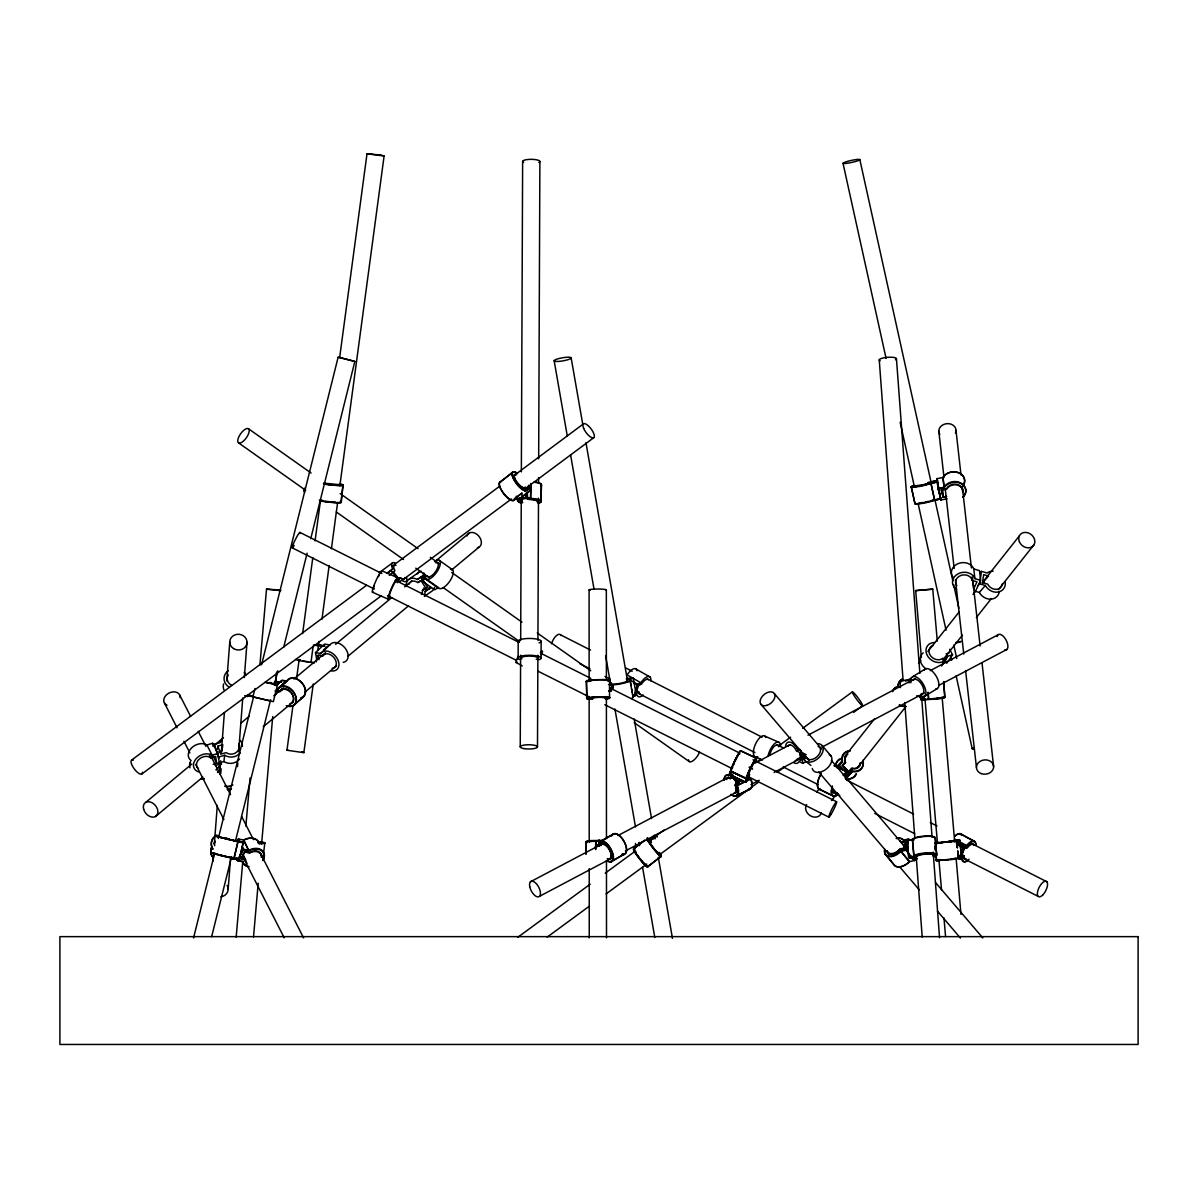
<?xml version="1.0" encoding="UTF-8"?>
<svg xmlns="http://www.w3.org/2000/svg" width="1198" height="1198" viewBox="0 0 1198 1198"><rect width="100%" height="100%" fill="white"/><g stroke="black" fill="none" stroke-linecap="round" stroke-linejoin="round"><path stroke-width="1.5" d="M518.12 657.927L518.195 641.095M520.246 746.833L520.621 655.186M520.681 640.226L521.25 499.94M521.355 471.892L522.628 161.416M522.747 502.366A8.356 2.037 0.2 0 1 521.924 500.479L521.954 493.741M537.632 501.917A8.356 2.037 0.2 0 0 529.321 499.222L526.491 498.143L526.506 492.528M538.501 503.1A11.486 2.815 0.2 0 0 540.298 500.225A11.486 2.815 0.2 0 0 530.744 498.473L527.405 497.2L527.419 492.558M530.744 498.473L530.804 483.498M537.498 746.893L537.872 655.246M537.932 640.286L538.501 498.143M538.561 483.183L538.591 477.568M538.666 458.864L539.879 161.475M541.152 501.483L541.211 484.651A11.486 2.815 0.2 0 0 534.233 481.851M541.062 658.076L541.137 641.244M647.414 840.711L649.601 838.914L649.556 840.053A11.486 1.423 50.8 0 0 647.025 838.166M650.065 840.457L650.185 839.034L647.893 840.697M650.544 840.592L650.574 839.633A8.356 1.527 -6.9 0 0 654.033 838.51M651.038 841.146L650.993 842.179A8.356 1.033 50.8 0 0 649.451 842.508A8.356 1.033 50.8 0 0 656.429 851.359A8.356 1.033 50.8 0 0 658.975 852.302M585.867 853.755L586.406 841.715M595.676 849.157L596.065 840.547L602.369 840.397M599.09 840.023L598.895 844.335L595.526 846.117L598.551 845.593A11.486 5.541 62.2 0 1 605.574 842.329A11.486 5.541 62.2 0 1 613.062 856.51A11.486 5.541 62.2 0 1 606.398 860.464M599.479 845.638L599.719 840.487M537.273 502.202A8.356 1.812 2.8 0 0 528.932 499.461L526.102 498.383L526.356 493.306M538.127 503.295A11.486 2.501 2.8 0 0 539.909 500.824A11.486 2.501 2.8 0 0 530.37 498.847L527.015 497.574L527.24 492.917M530.37 498.847L531.103 483.618M540.762 501.977L541.571 485.055M213.049 861.077L213.484 855.507M214.322 844.365L217.302 805.385M219.713 773.818L220.702 760.835M221.271 753.407L224.385 712.555M226.796 681.003L229.761 642.008M220.432 773.908L220.836 768.592L217.482 772.455M228.174 889.141L230.435 859.445M237.518 766.615L237.803 762.901M238.657 751.76L242.76 697.925M244.317 677.514L247.013 642.233M230.57 858.771L236.68 859.31L236.785 857.933L236.71 859.056L230.6 858.517M341.34 501.992L342.823 484.786M236.171 937.135L242.79 861.272M245.86 826.111L250.053 777.981M259.906 665.04L266.525 589.131L280.766 590.06M275.061 685.256L275.315 682.366L279.523 682.411M253.512 936.971L258.199 883.226M261.583 844.305L272.725 716.539M275.795 681.348L276.603 672.093M262.811 859.865A11.486 1.153 5 0 1 262.736 860.553L264.803 843.033L260.221 842.164M236.68 859.31L236.815 857.753M244.617 695.724L247.582 696.472L247.716 695.095M275.27 684.882L275.6 681.991M214.128 746.069L214.367 744.332L220.162 742.61A11.486 10.677 7.5 0 1 221.84 739.765M217.467 749.274L217.886 746.114L222.798 744.662L221.974 750.981L218.695 751.94M218.695 758.529L214.367 744.332M218.066 763.276L223.876 761.569L224.7 755.249A11.486 10.677 7.5 0 0 240.334 752.718M313.262 683.998L303.843 752.673L286.966 750.248L292.926 705.787M296.655 678.008L299.141 659.484M302.63 633.547L312.813 557.579M315.059 540.912L320.525 500.15M339.663 357.498L367.022 153.718L381.234 155.096L384.109 156.01L339.858 485.774M314.385 662.958L310.986 662.329L313.052 646.89M316.287 661.865L317.126 655.606M317.814 650.439L318.982 641.394M321.963 619.156L329.165 565.441M331.412 548.759L337.626 502.441M340.861 502.531L343.167 485.385M973.854 589.146L974.348 585.837M978.152 585.552L979.635 583.83L981.462 571.386L987.167 573.033A11.486 9.734 40.8 0 1 993.097 571.191M229.013 857.109L239.405 859.355L243.179 842.404L237.938 841.281L234.164 858.217L224.52 856.136M885.232 853.83L893.768 864.716A11.486 6.933 -38.1 0 0 909.252 861.706L914.703 860.449L906.002 850.251L908.488 839.034M914.703 860.449L915.002 859.071M254.994 688.491L252.898 696.892L273.339 701.669L277.517 684.852L273.803 683.369M193.552 937.959L214.727 852.931M218.321 838.465L253.452 697.356M261.568 664.785L338.121 357.259L339.558 357.333L354.863 361.422L310.731 538.711M211.642 936.701L231.469 857.094M235.512 840.816L270.643 699.707M274.252 685.241L277.846 670.775M283.701 647.249L307.122 553.177M212.795 852.901L211.836 852.871L233.865 858.532L238.058 841.715L216.014 836.054L218.875 836.384M233.865 858.532L239.106 859.655L243.299 842.838L236.755 840.502M908.264 852.691L905.913 849.682L908.773 838.914L903.292 840.157A11.486 7.293 -40.5 0 0 896.164 838.45M914.793 859.251L914.448 860.568L911.079 856.285M450.448 569.23A11.486 4.642 -54.7 0 1 450.104 580.716A11.486 4.642 -54.7 0 1 438.468 587.634L434.619 589.82L421.666 580.656L423.882 572.884M436.851 587.08L423.897 577.915L424.886 574.426M247.582 696.472L248.016 694.975M732.278 768.397L732.652 767.139M934.71 481.311L934.35 482.495L928.914 483.648A8.356 0.988 -12.4 0 1 922.041 485.534M915.601 503.1A11.486 1.363 -12.4 0 0 920.558 503.684A11.486 1.363 -12.4 0 0 934.68 500.315L940.67 499.042L936.941 478.676L942.991 477.538A11.486 9.509 -6.4 0 1 958.041 472.566A11.486 9.509 -6.4 0 1 963.806 484.771M650.858 681.003A11.486 4.672 -60.2 0 0 648.028 676.481A11.486 4.672 -60.2 0 0 640.855 682.77L637.486 684.283L633.742 696.472L637.111 694.975A11.486 4.672 -60.2 0 0 643.161 695.035M648.462 679.73A8.356 3.399 -60.2 0 0 641.454 684.193L638.399 685.556L636.018 693.328L638.863 692.055A8.356 3.399 -60.2 0 0 640.121 694.046M754.441 762.886L754.965 760.88L750.008 770.254L747.312 778.97L748.975 775.75M745.74 778.415L748.555 777.128L745.411 782.309L729.986 774.567L731.169 771.048A11.486 1.213 -63.4 0 1 734.913 760.206A11.486 1.213 -63.4 0 1 741.098 751.386M746.025 778.236L748.72 776.813L745.935 782.159L730.151 775.046L731.334 771.527A11.486 0.854 -65.7 0 1 735.063 760.67A11.486 0.854 -65.7 0 1 740.439 751.46M726.542 779.044A8.356 3.864 65.2 0 1 730.106 778.266L731.109 775.286L736.216 781.905L735.123 785.109A8.356 3.864 65.2 0 1 733.85 793.226M726.452 779.569A8.356 4.028 62.2 0 1 730.211 778.67L731.214 775.69L736.68 782.129L735.602 785.319A8.356 4.028 62.2 0 1 734.434 793.405M730.93 794.289A11.486 5.316 65.2 0 0 737.04 794.903A11.486 5.316 65.2 0 0 736.83 785.514L738.028 781.995L741.532 780.362M731.349 794.544A11.486 5.541 62.2 0 0 737.773 794.993A11.486 5.541 62.2 0 0 737.399 785.678L738.582 782.159L741.966 780.377M745.411 782.309L746.594 778.79A11.486 1.213 -63.4 0 1 748.346 772.126A11.486 1.213 -63.4 0 1 755.234 759.562A11.486 1.213 -63.4 0 1 755.264 762.976M745.935 782.159L747.971 775.96A8.356 0.884 -63.4 0 1 750.682 768.008A8.356 0.884 -63.4 0 1 755.054 762.018M975.771 844.365A11.486 4.927 -63.1 0 0 966.696 845.593L963.611 846.117L959.149 859.056L962.219 858.517A11.486 4.927 -63.1 0 0 967.475 860.793M973.6 844.755A8.356 3.579 -63.1 0 0 967.085 847.465L964.285 847.959L961.425 856.196L964.046 855.746A8.356 3.579 -63.1 0 0 966.097 858.891M397.272 582.752L398.979 578.349L383.225 571.386M975.921 844.934A11.486 4.762 -60 0 0 966.861 846.162L963.776 846.687L958.714 859.31L961.799 858.771A11.486 4.762 -60 0 0 969.032 859.221M973.749 845.354A8.356 3.459 -60 0 0 967.145 847.989L964.345 848.469L961.125 856.51L963.731 856.061A8.356 3.459 -60 0 0 965.573 859.116M733.311 765.357L734.224 763.126M214.936 853.62L217.078 854.578M975.397 591.483L980.593 580.311L979.515 570.637L973.809 568.975A11.486 9.509 -6.4 0 0 958.086 563.629A11.486 9.509 -6.4 0 0 953.159 577.556M735.317 760.655L738.312 754.74M730.151 775.046L731.065 773.294L730.016 772.066M237.279 840.966L238.327 839.034L243.868 840.053A11.486 8.356 -23.9 0 1 259.352 843.751M248.944 866.753A11.486 8.626 -27 0 1 242.745 861.572L237.504 860.449L243.538 849.232L242.221 846.672M237.548 840.786L238.642 838.914L239.825 841.595L230.66 839.723M248.585 866.738A11.486 8.356 -23.9 0 1 242.445 861.706L237.204 860.568L243.449 849.801L242.236 847.076M921.382 657.582L915.661 590.554L932.763 589.131L937.285 641.17M729.986 774.567L731.005 772.875L730.031 771.602L728.818 775.585A11.486 5.541 62.2 0 0 724.101 780.257M749.708 774.492L746.893 779.164L736.096 773.743M384.109 156.01L367.037 153.763M286.966 750.248L288.044 750.068M934.365 499.88L940.565 498.727L937.001 478.811L938.079 488.485L941.044 499.925L947.109 498.802M940.565 498.727L941.044 499.925M943.26 661.551L945.177 658.705M942.661 663.363L947.453 656.279L952.575 654.782L949.67 649.241M941.553 665.998L946.345 658.915M952.575 654.782L947.828 661.805L944.818 661.835M957.771 851.269L958.37 858.172C961.665 859.46 923.254 861.587 939.816 859.565M816.617 792.028L818.938 789.093M836.668 766.93L841.984 761.269A11.486 9.434 38.4 0 1 849.891 750.742M844.425 756.896L874.54 718.845M918.567 663.228L920.888 660.293M927.836 651.517L959.104 611.998M973.016 594.433L975.322 591.498M982.285 582.722L1019.348 535.88M836.878 767.723L841.984 761.269M843.107 764.803L845.159 762.213A8.356 6.874 38.4 0 1 847.81 754.276M848.888 772.096L851.958 768.217A8.356 6.874 38.4 0 0 860.284 762.737M847.151 776.469L852.302 771.048A11.486 9.434 38.4 0 0 862.86 760.251M852.302 771.048L846.162 778.79A11.486 9.434 38.4 0 0 856.435 774.028M831.532 800.504L836.174 794.648M857.019 768.307L905.673 706.835M942.751 659.993L962.443 635.12M976.34 617.554L991.405 598.521M998.353 589.745L1034.263 544.371M805.131 760.416L799.71 754.066L801.222 752.194M216.089 769.985L220.177 765.148L220.192 766.93M218.321 771.482L220.567 768.831L220.567 773.668M979.814 573.303L981.462 571.386M975.037 591.213L979.32 592.456L985.34 585.493A11.486 9.734 40.8 0 0 998.278 592.037A11.486 9.734 40.8 0 0 1005.242 581.719M216.359 769.655L220.447 764.968M387.553 573.303L392.644 568.975A11.486 4.133 53.3 0 1 395.28 563.045M389.26 575.384L394.876 570.757A8.356 3.01 53.3 0 1 395.999 565.381M398.979 578.349L397.466 580.012A11.486 1.423 -66.1 0 0 394.711 581.674A11.486 1.423 -66.1 0 0 388.661 595.571A11.486 1.423 -66.1 0 0 389.889 597.413M396.283 581.419L400.551 577.765A8.356 3.01 53.3 0 0 404.774 577.601M836.803 767.364L842.434 761.434A11.486 9.464 43.5 0 1 850.385 750.846M843.287 764.818L845.548 762.452A8.356 6.888 43.5 0 1 846.552 755.773M848.783 772.216L852.167 768.652A8.356 6.888 43.5 0 0 860.478 763.126M846.836 777.457L852.467 771.527A11.486 9.464 43.5 0 0 863.039 760.715M842.434 761.434L838.81 764.953L848.843 775.046L852.467 771.527M845.159 762.213L842.074 765.193L848.648 771.422L851.958 768.217M845.548 762.452L842.479 765.417L848.858 771.856L852.167 768.652M843.152 775.121L846.776 771.602L834.108 765.747M843.452 775.585L847.076 772.066L834.377 765.612M276.079 685.63L281.77 680.314L286.831 680.928A11.486 7.967 47 0 1 302.091 683.159A11.486 7.967 47 0 1 301.042 697.745M279.299 687.442L284.51 682.561M286.831 680.928L277.711 689.449A11.486 7.967 47 0 1 289.452 688.565A11.486 7.967 47 0 1 296.22 701.504A11.486 7.967 47 0 1 286.232 705.742M276.124 694.226L275.375 691.096L279.988 691.65L283.417 688.446M294.139 705.158L303.274 696.622M316.661 659.05L315.508 652.581L324.688 644.06L329.809 645.003A11.486 7.952 47.1 0 1 345.219 648.238A11.486 7.952 47.1 0 1 343.212 662.374M323.4 650.08L327.339 646.441M315.508 652.581L320.63 653.524L329.809 645.003M318.982 659.619L318.159 654.962L322.816 655.815L325.107 653.689M276.274 685.346L282.069 680.524L287.131 681.138A11.486 8.236 50.2 0 1 302.375 683.384A11.486 8.236 50.2 0 1 300.833 698.389M279.419 687.263L284.735 682.83M287.131 681.138L277.831 688.88A11.486 8.236 50.2 0 1 294.064 692.519A11.486 8.236 50.2 0 1 288.868 706.356M145.857 802.301L191.86 764.01M213.424 746.054L223.487 737.669M240.738 723.307L249.364 716.119M273.803 695.783L282.428 688.595M293.929 679.026L325.557 652.685M335.635 644.314L391.701 597.622M404.639 586.855L411.827 580.865M434.829 561.727L469.331 532.99M276.079 693.807L275.435 690.572L280.047 691.126L283.537 688.221M155.396 816.572L202.836 777.068M263.216 726.797L293.42 701.669M304.921 692.085L336.548 665.759M348.049 656.175L408.428 605.903M451.556 570.008L478.886 547.261M293.81 704.978L303.109 697.236M499.506 482.854L512.145 472.476M525.398 489.203L528.198 486.897M521.939 493.037L514.93 498.802A11.486 3.864 50.6 0 1 504.717 494.639A11.486 3.864 50.6 0 1 500.494 482.255M529.187 486.493L530.909 489.697L518.27 500.075L516.173 496.182M633.682 849.053L644.359 840.352M648.013 866.738L661.371 855.851M499.686 482.21L512.684 472.551M392.285 563.015L379.287 572.674A11.486 4.133 53.3 0 1 380.5 572.255M131.585 760.116L366.513 585.313M391.956 566.384L499.686 486.208M513.148 476.19L583.486 423.852M386.879 573.273L392.644 568.975M397.946 579.697L400.551 577.765M141.888 773.953L381.293 595.81M402.243 580.221L511.486 498.937M523.451 490.027L593.774 437.689M525.353 489.518L528.228 487.361M500.734 481.566A11.486 4.133 53.3 0 0 504.298 494.474A11.486 4.133 53.3 0 0 514.496 498.653L521.714 493.291M524.589 491.135L527.479 488.994L530.819 490.252L517.836 499.925L517.177 498.518M633.862 848.364L644.988 840.202M517.836 937.255L590.18 884.199M605.245 873.132L635.389 851.029M648.957 841.086L664.021 830.034M755.953 762.602L760.475 759.292M778.55 746.025L790.605 737.174M802.66 728.339L852.392 691.86M547.201 937.106L589.461 906.107M606.053 893.933L646.8 864.058M658.87 855.192L758.469 782.144M853.545 712.421L862.605 705.772A8.626 1.003 53.7 0 0 855.642 694.825A8.626 1.003 53.7 0 0 854.249 695.858A8.626 1.003 53.7 0 0 862.605 705.772M647.294 866.753L661.191 856.555M784.166 767.289L777.202 772.396A11.486 1.333 53.7 0 0 777.023 770.808M409.177 579.173L418.971 572.18M406.152 586.481A11.486 8.266 54.4 0 1 417.428 579.488L423.014 575.489M417.428 579.488L422.969 576.073M409.012 584.28A8.356 6.02 54.4 0 1 417.832 582.557L420.288 580.805M421.426 594.508A8.356 6.02 54.4 0 0 422.445 590.344L426.129 587.709M424.736 594.343A11.486 8.266 54.4 0 0 425.05 591.468L430.651 587.469M425.05 591.468L431.37 587.529M424.347 596.469L431.34 591.483A11.486 8.266 54.4 0 0 434.53 587.334M936.117 855.612L936.791 860.778L940.265 860.074M912.532 676.75L925.53 668.888M924.407 696.397L937.405 688.521M599.584 842.209L612.642 834.317M602.639 842.329L595.406 846.687L598.446 846.162A11.486 5.451 58.8 0 1 605.394 842.943A11.486 5.451 58.8 0 1 613.496 856.765A11.486 5.451 58.8 0 1 606.952 860.658M611.175 861.811L624.248 853.904M900.222 683.369A11.486 2.725 -4.3 0 1 908.743 679.566L911.304 678.068M925.44 695.394L922.894 696.892A11.486 2.725 -4.3 0 1 920.948 700.156M932.748 589.176L915.601 590.659M423.897 577.915L427.401 575.924A8.356 3.384 -54.7 0 0 436.027 570.922A8.356 3.384 -54.7 0 0 435.787 562.805M417.832 582.557L421.097 580.701L425.949 588.353L422.445 590.344M421.666 580.656L425.515 578.469A11.486 4.642 -54.7 0 0 438.019 570.098A11.486 4.642 -54.7 0 0 435.518 560.784M599.839 841.565L613.286 834.452A11.486 5.541 62.2 0 1 624.907 843.122A11.486 5.541 62.2 0 1 622.062 854.474M530.489 881.758L603.163 843.377M618.033 835.515L728.713 777.068M756.792 762.228L789.826 744.782M807.991 735.183L915.377 678.472M930.232 670.625L997.964 634.85M730.211 778.67L732.906 777.247M736.68 782.129L741.158 779.748M735.602 785.319L739.63 783.192M737.399 785.678L750.846 778.58A11.486 5.541 62.2 0 1 749.064 789.168M539.504 896.314L612.193 857.918M625.401 850.939L737.728 791.608M750.951 784.63L759.203 780.272M774.073 772.41L800.504 758.454M821.978 747.118L924.392 693.028M939.262 685.166L1006.994 649.391M610.561 861.662L623.993 854.563M737.174 795.652L750.622 788.554M938.244 842.598L951.661 841.88M939.741 859.879L948.352 859.67M788.059 746.189A8.356 4.223 65.1 0 1 796.52 750.981L799.92 749.394M795.217 760.49A8.356 4.223 65.1 0 0 797.434 758.918L800.833 757.346M793.945 762.827A11.486 5.81 65.1 0 0 799.081 761.569L802.81 763.276L806.224 761.703L810.911 765.402M730.106 778.266L732.906 776.978M736.216 781.905L740.858 779.748M735.123 785.109L739.316 783.163M736.83 785.514L750.802 779.044A11.486 5.316 65.2 0 1 748.945 789.677M736.456 795.562L750.427 789.108M631.076 685.556L629.908 678.832L626.839 680.194A8.356 1.512 -9.9 0 1 619.201 683.549A8.356 1.512 -9.9 0 1 611.399 682.815M608.569 684.567A11.486 2.082 -9.9 0 0 622.885 683.384A11.486 2.082 -9.9 0 0 629.908 679.566L633.278 678.068L636.213 694.885L632.844 696.397A11.486 2.082 -9.9 0 1 631.286 698.524M249.888 695.963L250.696 695.649M191.171 760.61A11.486 8.626 -27 0 1 191.59 747.881A11.486 8.626 -27 0 1 206.895 744.976L212.705 743.254L217.901 753.452L219.578 764.264L215.236 765.552M199.063 772.036A11.486 8.626 -27 0 1 195.648 759.367A11.486 8.626 -27 0 1 212.106 755.174L217.901 753.452M198.464 768.637A8.356 6.275 -27 0 1 199.332 759.023A8.356 6.275 -27 0 1 210.728 757.87L215.64 756.417L216.703 763.306L213.184 764.339M218.89 756.971L224.7 755.249M946.12 653.883L949.011 653.045M215.041 853.949L217.257 854.503M930.636 500.809L932.538 500.27M935.009 842.883L938.319 842.299M264.803 843.033L260.131 843.078M925.56 501.992L928.195 501.408M916.096 859.655L908.608 857.319L907.35 840.502L912.547 839.364A11.486 2.725 -4.3 0 1 924.961 836.084A11.486 2.725 -4.3 0 1 935.353 838.256L936.596 855.072M900.057 841.101A8.356 5.047 -38.1 0 1 901.255 842.179L905.973 841.146L904.161 848.019L899.758 848.978A8.356 5.047 -38.1 0 1 892.24 853.53A8.356 5.047 -38.1 0 1 887.299 850.79M916.29 859.355L908.878 857.723L907.156 840.771L912.352 839.633A11.486 2.216 -5.8 0 1 924.766 836.459A11.486 2.216 -5.8 0 1 935.084 837.836L936.806 854.788M911.199 840.457L914.134 839.828M884.783 849.217A11.486 6.933 -38.1 0 0 889.141 856.001A11.486 6.933 -38.1 0 0 900.716 850.82L905.913 849.682M884.693 849.562A11.486 7.293 -40.5 0 0 889.335 856.675A11.486 7.293 -40.5 0 0 900.806 851.374L906.002 850.251M908.608 857.319L913.804 856.181A11.486 2.725 -4.3 0 1 929.603 852.871A11.486 2.725 -4.3 0 1 934.081 856.78M908.878 857.723L914.059 856.585A11.486 2.216 -5.8 0 1 929.873 853.246A11.486 2.216 -5.8 0 1 934.26 856.285M917.099 856.585L912.711 857.543L917.443 858.577M953.368 841.625L956.618 840.711L957.217 847.63M931.52 481.641L937.51 480.368M937.6 480.653L929.648 482.39A8.356 0.988 -12.4 0 0 928.076 482.465M913.64 485.774A11.486 0.779 -12.2 0 0 915.302 486.523A11.486 0.779 -12.2 0 0 930.906 483.064L936.881 481.791M913.55 485.519A11.486 1.363 -12.4 0 0 915.392 487.047A11.486 1.363 -12.4 0 0 930.966 483.483L936.956 482.21M938.079 488.485L944.069 487.212A11.486 9.509 -6.4 0 1 960.706 482.914A11.486 9.509 -6.4 0 1 962.967 497.035M940.894 498.278L941.119 500.075L938.199 489.054L944.189 487.781A11.486 9.165 -7 0 1 960.826 483.513A11.486 9.165 -7 0 1 963.027 497.125M962.593 491.764A8.356 6.918 -6.4 0 0 956.603 484.321A8.356 6.918 -6.4 0 0 946.69 488.589L941.239 489.742L943.14 497.035L946.51 496.316M962.668 492.108A8.356 6.664 -7 0 0 956.768 484.905A8.356 6.664 -7 0 0 946.794 489.098L941.358 490.252L943.215 497.275L946.585 496.556M938.064 499.326L932.628 500.479A8.356 0.988 -12.4 0 1 930.801 501.093M934.68 843.452L938.004 842.868M939.037 842.823L937.57 843.137L956.199 840.487L957.112 847.36M586.975 842.508A11.486 1.153 0 0 1 595.661 840.891L603.627 840.637M923.104 502.486L919.151 503.1M957.367 847.435L956.453 840.547L959.538 840.023L961.799 857.229L958.714 857.753L957.816 850.88M957.472 847.81L956.873 840.891L959.957 840.367L961.455 857.633L958.37 858.172M953.503 858.696L955.989 858.547L950.987 859.415M515.469 499.042L527.405 497.2M518.884 499.326L526.491 498.143M940.715 697.79L936.791 698.284M951.257 859.026L958.714 857.753M354.818 361.452L338.15 357.303M952.605 858.921L936.791 860.778M945.941 859.73L939.831 860.344M928.21 482.704L934.769 481.461L921.876 485.07L915.002 485.744A8.356 0.988 -12.4 0 0 919.495 486.014M951.676 840.936L948.861 841.266L959.957 840.367M954.686 840.577L959.538 840.023M959.688 857.469L961.799 857.229M923.224 699.737L928.869 699.108A8.356 0.809 -3.7 0 0 931.205 699.063M923.044 700.066L928.525 699.452A11.486 1.108 -3.7 0 0 941.598 698.404A11.486 1.108 -3.7 0 0 943.68 696.996M527.015 497.574L515.11 498.727L518.449 499.985A11.486 2.501 2.8 0 0 522.298 502.935M526.102 498.383L518.524 499.102L521.924 500.479M935.488 843.527L956.453 840.547M959.328 857.753L961.455 857.633M633.278 678.068L627.093 678.338L637.486 684.283M626.195 678.981L629.908 678.832M634.206 694.975L636.213 694.885M300.488 659.679L299.515 660.158M325.062 646.171L313.277 645.168M277.517 684.852L265.806 682.546M274.312 682.096L279.374 682.171M921.741 699.392L924.407 699.437M916.755 695.768L921.681 695.963L919.525 697.236A8.356 1.977 -4.3 0 1 920.468 699.018M257.735 842.763L261.673 842.778L260.251 842.404M280.706 590.689L266.54 589.161M602.474 840.891L599.314 840.711L599.314 845.893M943.874 697.026L944.908 697.296L928.705 699.123L928.106 692.219M334.826 502.321L327.383 501.453M220.028 836.878L219.054 836.953L230.84 840.232M934.874 843.078L957.636 840.996L956.873 840.891M274.582 681.857L279.778 682.441M281.56 682.261L274.821 681.497M279.598 682.381L275.061 681.812M275.735 681.857L278.4 682.216M921.547 699.273L924.227 699.617M307.871 661.715L302.72 660.922M232.951 840.667L243.299 842.838M228.758 857.483L235.707 858.771L231.543 857.289M275.54 681.303L278.191 681.857M324.299 645.857L320.884 645.228A11.486 0.913 7.6 0 0 318.084 644.344M314.205 645.138L322.157 645.737L317.5 644.689M310.357 662L313.457 662.569M237.938 841.281L232.786 840.172M219.773 837.162L218.815 837.013L221.031 837.552M218.545 836.848L215.745 836.294L225.688 838.615M214.771 853.8L211.971 853.246L224.999 856.285M243.538 849.232L248.78 850.355A11.486 8.626 -27 0 1 261.269 849.786A11.486 8.626 -27 0 1 263.261 859.76M243.449 849.801L248.69 850.939A11.486 8.356 -23.9 0 1 261.239 850.475A11.486 8.356 -23.9 0 1 263.081 860.104M246.084 861.557A8.356 6.275 -27 0 1 245.515 859.64L241.083 858.681L244.916 851.538L249.693 852.557A8.356 6.275 -27 0 1 258.154 851.404A8.356 6.275 -27 0 1 261.284 857.319M247.102 863.189A8.356 6.08 -23.9 0 1 245.261 859.865L240.828 858.906L244.796 852.048L249.573 853.066A8.356 6.08 -23.9 0 1 261.239 855.731M228.279 839.199L232.023 840.053M907.156 840.771L908.054 840.966M301.626 751.73L304.052 752.554M224.385 838.106L227.89 838.885M228.773 839.334L222.064 837.836M226.063 838.51L228.698 839.109M219.384 854.998L221.929 855.567M224.206 856.495L226.647 857.049M235.467 840.592L243.179 842.404M239.405 859.355L236.59 858.667L237.504 860.449M231.693 857.543L235.976 858.577M265.162 682.201L274.462 684.088L273.488 683.549M226.257 838.196L228.908 838.855M249.723 695.259L252.673 696.023M246.983 695.394L270.269 700.905L269.295 700.366M219.204 855.207L221.705 855.881M324.059 483.138L339.438 484.696M321.768 500.285L322.996 500.629M269.745 682.411L271.841 683.01M956.483 589.296A11.486 9.509 -6.4 0 1 957.666 574.037A11.486 9.509 -6.4 0 1 974.902 578.649L980.593 580.311M956.858 585.702A8.356 6.918 -6.4 0 1 961.021 575.399A8.356 6.918 -6.4 0 1 972.162 580.416L976.984 581.824L973.675 588.952L972.776 580.895M979.635 583.83L985.34 585.493M907.35 840.502L908.279 840.786M917.219 858.771L912.457 857.289L916.859 856.33A8.356 1.977 -4.3 0 1 926.638 853.635A8.356 1.977 -4.3 0 1 932.928 855.881M235.721 840.457L239.885 841.954M239.106 859.655L236.365 858.681L237.204 860.568M530.909 489.697L527.554 488.44A11.486 3.864 50.6 0 1 520.546 487.451A11.486 3.864 50.6 0 1 512.04 475.292A11.486 3.864 50.6 0 1 516.892 473.21M514.496 498.653L518.809 500.315A11.486 2.815 0.2 0 0 520.231 502.816M764.773 736.096L779.179 742.416M754.575 756.507L762.572 760.011M372.458 592.216L388.212 599.18M740.439 750.846L756.208 757.975M749.214 767.139L752.374 768.562M731.334 771.527L747.118 778.655A11.486 0.854 -65.7 0 1 748.99 772.036A11.486 0.854 -65.7 0 1 755.204 759.158A11.486 0.854 -65.7 0 1 754.95 762.422M731.529 771.856L742.565 776.828M806.194 754.665L802.795 753.108L808.231 759.472M796.52 750.981L799.695 752.434L800.848 760.49L797.434 758.918M799.71 754.066L803.454 755.788A11.486 7.293 -40.5 0 0 810.866 762.033A11.486 7.293 -40.5 0 0 822.547 752.404A11.486 7.293 -40.5 0 0 818.159 743.644M819.118 789.257L833.074 795.727M741.023 750.742L756.447 758.484M299.964 532.421L381.877 573.528M395.25 580.236L518.959 642.323M540.687 653.224L590.839 678.397M610.905 688.461L739.63 753.063M753.003 759.787L836.593 801.732M749.424 767.469L752.509 769.011M292.222 547.83L374.135 588.952M387.508 595.661L516.233 660.263M537.977 671.165L588.128 696.337M604.84 704.724L731.888 768.487M746.938 776.034L828.851 817.141M731.169 771.048L746.594 778.79M960.302 833.988L974.288 841.086M560.559 634.85L590.539 650.08M625.521 667.825L632.185 671.209M647.175 678.817L762.093 737.174M777.083 744.782L783.732 748.166M847.031 780.287L913.64 814.116M930.307 822.577L936.956 825.961M970.275 842.868L1046.887 881.758M954.267 839.274L966.696 845.593M957.292 842.913L963.611 846.117M956.513 844.006L964.285 847.959M961.245 854.324L964.046 855.746M580.027 663.767L590.015 668.843M605.005 676.451L610.007 678.996M638.309 693.372L754.89 752.554M783.207 766.93L818.189 784.69M831.502 791.459L839.843 795.682M874.81 813.442L914.778 833.733M963.087 858.262L1038.022 896.314M959.119 856.944L962.219 858.517M818.803 788.793L832.79 795.906M516.218 662.524L522.223 665.923M636.333 669.203L650.095 677.065M640.855 682.77L627.078 674.893A11.486 4.672 -60.2 0 1 637.051 670.76M633.802 682.935L638.399 685.556M636.108 690.482L638.863 692.055M960.916 833.838L974.603 841.745M954.686 839.139L966.861 846.162M954.836 840.876L960.302 844.036M957.591 843.122L963.776 846.687M956.738 844.081L964.345 848.469M960.991 854.474L963.731 856.061M958.759 857.019L961.799 858.771M439.082 560.23L452.035 569.394M248.465 428.749A8.626 3.489 -54.7 0 1 243.464 441.059A8.626 3.489 -54.7 0 1 238.522 437.555A8.626 3.489 -54.7 0 1 248.465 428.749L311.106 473.045M340.142 493.576L418.072 548.684M430.292 557.325L439.471 563.809M451.691 572.464L521.984 622.166M537.258 632.978L590.734 670.79M238.507 442.826L305.73 490.371M336.294 511.98L403.531 559.526M415.751 568.181L429.498 577.9M443.26 587.619L519.662 641.649M634.251 722.694L689.269 761.599M425.515 578.469L438.468 587.634M219.129 762.153L221.585 764.069M838.36 764.788L848.663 774.567M822.262 745.725L830.978 755.923M774.432 693.687L821.678 749.064M831.367 760.431L905.389 847.465M935.563 882.567L982.824 937.959M900.806 851.374L909.507 861.572A11.486 7.293 -40.5 0 1 894.008 864.567L885.307 854.369M760.64 703.96L809.069 760.7M818.758 772.051L888.991 854.354M899.893 867.112L919.27 889.815M937.435 911.094L960.437 938.064M803.454 755.788L805.625 758.334M732.053 774.462L738.582 782.159M649.601 838.914L651.173 840.786M901.255 842.179L905.508 847.63M900.716 850.82L909.252 861.706M393.588 572.165L399.174 579.278M391.132 570.637L399.907 581.809L401.405 580.146A11.486 4.133 53.3 0 0 406.616 577.556M731.933 774.073L738.028 781.995M609.872 688.266L610.291 688.88A11.486 1.213 -63.4 0 1 612.328 688.551M610.007 688.85L610.411 689.449A11.486 1.243 -60.4 0 1 612.552 689.179M609.033 690.572L609.408 691.126A8.356 0.884 -63.4 0 1 611.055 690.647M609.048 691.096L609.438 691.65A8.356 0.898 -60.4 0 1 611.145 691.261M606.667 699.243L606.263 698.629A11.486 1.183 -3 0 0 607.236 696.922A11.486 1.183 -3 0 0 591.288 697.595A11.486 1.183 -3 0 0 589.521 699.332M606.233 699.632L605.814 699.018A11.486 1.153 0 0 0 606.802 697.416A11.486 1.153 0 0 0 590.824 697.296A11.486 1.153 0 0 0 589.057 698.883M421.277 577.286L428.899 589.281M946.061 661.82L946.824 663.288M212.989 756.013L216.703 763.306M206.895 744.976L212.106 755.174M179.565 694.75L190.617 716.389M198.254 731.379L205.906 746.369M210.998 756.357L230.54 794.663M241.577 816.317L253.467 839.633M260.266 852.961L303.588 937.884M209.425 755.324L210.728 757.87M248.78 850.355L243.568 840.157A11.486 8.626 -27 0 1 259.067 843.871M238.327 839.034L239.615 841.535M242.909 854.533L245.515 859.64M164.366 702.882L177.109 727.875M183.923 741.218L189.868 752.883M195.813 764.534L223.876 819.522M242.565 856.181L284.226 937.824M528.483 485.265L530.819 490.252M243.868 840.053L248.69 850.939M242.85 854.414L245.261 859.865M217.886 746.114L220.776 754.171L226.063 752.614A8.356 7.772 7.5 0 0 238.746 743.748M859.85 159.663A8.626 1.033 -12.4 0 1 846.896 163.317A8.626 1.033 -12.4 0 1 847.555 161.356A8.626 1.033 -12.4 0 1 859.85 159.663L931.505 484.217M935.129 500.629L952.829 580.865M953.638 584.519L958.864 608.225M930.966 483.483L934.68 500.315M953.788 645.108L956.768 658.571M843.018 163.302L886.086 358.442M900.162 422.28L914.254 486.103M918.282 504.343L946.046 630.178M956.109 675.777L972.207 748.72M950.987 657.118L951.676 660.218M911.244 486.807L914.958 503.639L911.259 486.747M930.906 483.064L934.575 499.985A11.486 0.779 -12.3 0 1 920.423 503.205A11.486 0.779 -12.3 0 1 915.601 503.295M631.66 688.91L632.245 692.279M629.908 679.566L632.844 696.397M571.161 357.903A8.626 1.557 -9.9 0 1 558.418 361.422A8.626 1.557 -9.9 0 1 558.418 358.681A8.626 1.557 -9.9 0 1 571.161 357.903L582.737 424.242M585.957 442.661L627.752 682.201M634.191 719.055L651.547 818.548M654.452 835.141L655.096 838.825M658.301 857.244L672.452 938.319M638.863 842.838L639.358 845.668M554.165 360.778L567.343 436.327M570.562 454.746L594.043 589.251M605.619 655.591L610.755 685.076M614.933 709.021L635.509 826.949M642.592 867.487L654.812 937.51M212.705 743.254L213.184 746.399M802.81 763.276L800.998 750.637L797.269 748.915A11.486 5.81 65.1 0 0 789.946 742.101A11.486 5.81 65.1 0 0 785.544 746.639M958.011 854.249L958.46 857.693M934.979 847.001L935.443 850.445M944.189 487.781L942.916 477.403A11.486 9.165 -7 0 1 957.981 472.506A11.486 9.165 -7 0 1 963.686 484.232M942.152 488.634L943.215 497.275M936.941 478.676L938.199 489.054M639.253 842.404L639.597 845.249M635.449 843.437L635.853 846.836M973.809 568.975L974.902 578.649M956.019 430.471L961.006 475.067M962.249 486.208L971.398 567.957M972.432 577.241L980.129 645.977M982.001 662.704L993.636 766.735M971.803 577.196L972.162 580.416M938.798 431.07L943.994 477.523M945.237 488.664L954.177 568.556M955.435 579.697L963.746 654.018M965.618 670.73L976.43 767.334M942.991 477.538L944.069 487.212M942.227 488.979L943.14 497.035M912.352 839.633L914.059 856.585M943.56 681.557L944.908 697.101M957.816 854.533L958.115 857.993M942.107 696.937L954.686 841.895M956.139 858.622L960.976 914.374M924.931 698.509L937.51 843.587M938.962 860.329L941.553 890.084M943.964 917.982L945.581 936.581M935.024 844.8L935.473 849.996M935.923 855.177L936.372 860.359M846.776 771.602L847.435 780.153M845.309 775.286L845.563 778.595M896.448 358.741L919.869 673.351M921.532 695.694L932.059 837.177M933.167 852.077L939.546 937.705M908.743 679.566L908.997 682.935M879.242 359.939L903.082 680.15M904.745 702.492L914.853 838.39M916.111 855.147L922.205 937.061M912.547 839.364L913.804 856.181M900.042 682.575L900.417 687.622M943.725 681.722L944.743 697.595M928.091 692.564L928.525 699.452M586.196 681.527L587.095 698.778M847.076 772.066L847.256 780.377M845.489 775.69L845.563 778.91M609.527 680.793L609.542 698.06M606.338 589.88L606.383 679.67M606.398 696.517L606.458 838.69M606.473 861.137L606.502 937.839M598.701 840.367L598.701 844.71M595.661 840.891L595.676 849.532M589.087 589.895L589.131 681.557M589.146 696.517L589.206 842.434M589.221 868.625L589.251 937.839M586.631 680.943L586.631 698.224M586.002 842.164L586.017 854.264M999.267 591.782A11.486 9.734 40.8 0 1 990.701 599.18A11.486 9.734 40.8 0 1 979.32 592.456M984.217 581.719A8.356 7.083 40.8 0 0 982.45 583.022L988.47 576.058L983.648 574.651L982.495 582.587L987.676 584.1A8.356 7.083 40.8 0 0 996.122 589.341A8.356 7.083 40.8 0 0 1002.412 583.651M928.39 501.752A8.356 0.988 -12.4 0 1 925.755 502.366M923.209 502.846A8.356 0.988 -12.4 0 1 919.27 503.31M960.287 641.978A11.486 1.363 -12.4 0 1 956.783 642.787M961.11 641.349A8.356 0.988 -12.4 0 1 955.914 642.577M947.453 656.279A11.486 9.255 34 0 1 936.162 662.209A11.486 9.255 34 0 1 925.994 651.233A11.486 9.255 34 0 1 934.71 642.517M926.099 668.858A11.486 9.255 34 0 1 923.149 652.88M942.901 658.151A8.356 6.739 34 0 1 930.741 655.995A8.356 6.739 34 0 1 933.002 645.587M373.087 591.827A11.486 1.423 -66.1 0 1 375.573 581.599A11.486 1.423 -66.1 0 1 381.892 571.641M389.949 596.02A8.356 1.033 -66.1 0 1 391.956 588.098A8.356 1.033 -66.1 0 1 396.313 581.719M373.566 588.892A8.356 1.033 -66.1 0 1 374.345 585.807M378.403 576.687A8.356 1.033 -66.1 0 1 379.332 575.16M527.479 488.994A11.486 4.133 53.3 0 1 520.366 488.08A11.486 4.133 53.3 0 1 512.415 475.486A11.486 4.133 53.3 0 1 517.506 473.225M525.263 487.586A8.356 3.01 53.3 0 1 516.757 482.18A8.356 3.01 53.3 0 1 516.682 474.663M534.593 482.27A11.486 2.501 2.8 0 1 540.777 485.774M522.433 501.992A8.356 1.812 2.8 0 1 521.564 500.27M520.037 659.619A11.486 2.815 0.2 0 1 522.088 655.935A11.486 2.815 0.2 0 1 537.288 656.04A11.486 2.815 0.2 0 1 538.995 659.739M518.599 641.978A11.486 2.815 0.2 0 1 531.598 638.504A11.486 2.815 0.2 0 1 539.07 642.907M521.849 658.825A8.356 2.037 0.2 0 1 530.699 656.07A8.356 2.037 0.2 0 1 536.225 659.349M540.358 652.88A11.486 1.333 -60.5 0 1 541.316 654.962M517.027 661.91A11.486 1.333 -60.5 0 1 518.195 656.279M517.521 659.349A8.356 0.973 -60.5 0 1 517.865 658.151M525.308 487.032A8.356 2.8 50.6 0 1 516.727 481.821A8.356 2.8 50.6 0 1 516.128 474.558M417.204 573.917A11.486 8.266 54.4 0 1 421.441 571.266M425.769 589.102A8.356 6.02 54.4 0 1 423.538 588.098M304.621 492.393A11.486 4.642 -54.7 0 1 304.621 488.125M340.517 501.573A11.486 1.153 4.9 0 1 334.601 502.561A11.486 1.153 4.9 0 1 319.641 500.734M340.142 483.887A11.486 1.153 4.9 0 1 340.247 485.385A11.486 1.153 4.9 0 1 325.811 484.426M339.109 484.232A8.356 0.839 4.9 0 1 334.407 484.935A8.356 0.839 4.9 0 1 323.58 483.513M335.185 502.202A8.356 0.839 4.9 0 1 325.227 501.393M323.355 501.064A8.356 0.839 4.9 0 1 321.618 500.405M340.052 502.142A11.486 0.913 7.6 0 1 334.182 502.561A11.486 0.913 7.6 0 1 319.297 500.135M340.487 484.501A11.486 0.913 7.6 0 1 339.408 485.639A11.486 0.913 7.6 0 1 323.52 483.468M304.472 491.719A11.486 4.567 -51.5 0 1 304.172 489.997M310.986 662.329A11.486 0.913 7.6 0 1 299.5 660.607A11.486 0.913 7.6 0 1 296.265 659.259M320.63 653.524A11.486 7.952 47.1 0 1 336.997 658.151A11.486 7.952 47.1 0 1 331.322 670.91M322.816 655.815A8.356 5.78 47.1 0 1 334.287 658.046A8.356 5.78 47.1 0 1 332.16 668.274M229.132 687.158A11.486 10.213 5.6 0 1 228.204 670.76M244.197 672.288A11.486 10.213 5.6 0 1 246.024 674.893M223.996 690.033A11.486 10.213 5.6 0 1 223.652 683.848M231.513 685.241A8.356 7.428 5.6 0 1 228.279 674.938M239.51 759.023A11.486 10.677 7.5 0 1 223.876 761.569M240.274 740.319A11.486 10.677 7.5 0 1 242.43 746.414M905.329 681.108A8.356 1.977 -4.3 0 1 907.47 680.569M910.899 682.77A11.486 5.556 58.8 0 1 916.455 677.11A11.486 5.556 58.8 0 1 925.65 690.078A11.486 5.556 58.8 0 1 920.543 696.382M924.287 670.161A11.486 5.556 58.8 0 1 936.072 675.927A11.486 5.556 58.8 0 1 935.698 689.015M913.175 680.464A8.356 4.043 58.8 0 1 922.011 684.971A8.356 4.043 58.8 0 1 920.918 694.046M896.553 838.48A11.486 6.933 -38.1 0 1 903.577 840.053M829.301 754.515A11.486 7.293 -40.5 0 1 826.47 768.891A11.486 7.293 -40.5 0 1 812.244 768.457M818.099 746.429A8.356 5.301 -40.5 0 1 816.751 756.956A8.356 5.301 -40.5 0 1 806.164 756.567M887.269 851.149A8.356 5.301 -40.5 0 0 892.33 854.129A8.356 5.301 -40.5 0 0 899.773 849.442L904.176 848.484L905.763 841.34L901.031 842.359A8.356 5.301 -40.5 0 0 899.833 841.251M917.443 856.046A8.356 1.617 -5.8 0 1 928.106 853.934A8.356 1.617 -5.8 0 1 933.152 855.567M655.096 836.084A11.486 2.082 -9.9 0 1 657.298 836.908A11.486 2.096 -6.9 0 0 653.06 836.294M653.988 837.162A8.356 1.512 -9.9 0 1 650.11 839.499M660.158 853.111A11.486 1.423 50.8 0 1 657.253 852.886A11.486 1.423 50.8 0 1 647.085 839.588M647.759 865.75A11.486 1.423 50.8 0 1 639.418 858.681A11.486 1.423 50.8 0 1 634.685 849.637M645.198 864.177A8.356 1.033 50.8 0 1 640.855 859.805M639.223 857.813A8.356 1.033 50.8 0 1 635.614 851.493M768.068 756.058A11.486 4.867 -66.3 0 1 775.001 743.299A11.486 4.867 -66.3 0 1 780.602 746.069M757.765 756.627A11.486 4.867 -66.3 0 1 755.159 744.871A11.486 4.867 -66.3 0 1 765.777 737.489M769.79 754.92A8.356 3.534 -66.3 0 1 774.402 746.189A8.356 3.534 -66.3 0 1 778.73 746.818M660.068 853.74A11.486 1.333 53.7 0 1 658.256 854.414A11.486 1.333 53.7 0 1 648.777 841.475A11.486 1.333 53.7 0 1 650.14 840.157M647.055 865.75A11.486 1.333 53.7 0 1 639.238 858.262A11.486 1.333 53.7 0 1 634.805 848.978M658.975 852.931A8.356 0.973 53.7 0 1 656.534 851.778A8.356 0.973 53.7 0 1 650.02 842.598A8.356 0.973 53.7 0 1 651.487 842.359M645.258 864.387A8.356 0.973 53.7 0 1 637.531 855.162M636.378 853.275A8.356 0.973 53.7 0 1 635.674 851.913M653.509 837.162A8.356 1.527 -6.9 0 1 654.692 837.956M204.229 778.79A11.486 8.236 50.2 0 1 201.549 778.97M189.673 764.848A11.486 8.236 50.2 0 1 190.332 762.153M230.87 789.257A11.486 10.662 -0.1 0 1 227.306 789.677M230.241 786.397A8.356 7.757 -0.1 0 1 224.924 786.337M280.047 691.126A8.356 5.99 50.2 0 1 290.515 691.605A8.356 5.99 50.2 0 1 291.443 702.837M231.154 788.793A11.486 10.468 4.4 0 1 227.59 789.168M232.861 784.915A8.356 7.622 4.4 0 1 225.209 785.858M204.169 778.655A11.486 8.611 51.7 0 1 201.429 778.88M189.913 767.828A11.486 8.611 51.7 0 1 190.467 761.853M212.855 849.352A11.486 10.468 4.4 0 1 214.008 837.267M212.316 856.45A11.486 10.468 4.4 0 1 211.582 847.166M214.397 843.766A8.356 7.622 4.4 0 1 214.921 841.4M260.251 841.715A11.486 1.153 5 0 1 260.086 843.572M260.325 842.179A8.356 0.839 5 0 1 259.696 843.137M733.116 764.863A8.356 0.884 -63.3 0 1 737.624 755.968A8.356 0.884 -63.3 0 1 739.63 754.276M732.128 768.457A8.356 0.884 -63.3 0 1 732.412 766.675M724.266 779.733A11.486 5.316 65.2 0 1 728.833 775.121M587.589 698.389A11.486 1.213 -63.4 0 1 587.499 696.188M586.87 681.857A11.486 1.183 -3 0 1 598.73 679.655A11.486 1.183 -3 0 1 607.521 680.988M589.446 681.168A8.356 0.869 -3 0 1 591.917 680.569M592.725 699.063A8.356 0.869 -3 0 1 592.201 697.91A8.356 0.869 -3 0 1 603.507 697.191A8.356 0.869 -3 0 1 605.589 698.239M600.692 845.638A8.356 4.028 62.2 0 1 609.483 849.592A8.356 4.028 62.2 0 1 607.296 858.562M587.379 842.194A11.486 1.438 2.6 0 1 596.065 840.547M589.596 841.49A8.356 1.048 2.6 0 1 596.963 840.966M835.65 765.896A11.486 9.434 38.4 0 1 840.726 759.128M848.229 776.199A8.356 6.874 38.4 0 1 845.818 775.96M820.765 789.677A11.486 5.331 -65.2 0 1 817.44 784.286A11.486 5.331 -65.2 0 1 821.424 773.279M838.675 794.034A11.486 5.331 -65.2 0 1 832.43 795.128A11.486 5.331 -65.2 0 1 832.281 786.053M837.058 792.806A8.356 3.879 -65.2 0 1 833.254 790.006M905.628 706.356A11.486 9.434 38.4 0 1 899.204 704.978M892.615 691.081A11.486 9.434 38.4 0 1 896.433 686.843M898.186 686.364A11.486 9.434 38.4 0 1 902.558 679.101M941.538 697.805A8.356 0.809 -3.7 0 1 936.551 698.689M820.345 789.168A11.486 4.927 -63.1 0 1 820.016 776.109M838.211 794.109A11.486 4.927 -63.1 0 1 832.206 795.337A11.486 4.927 -63.1 0 1 832.55 786.487M836.728 792.956A8.356 3.579 -63.1 0 1 833.269 790.321M855.896 773.968A11.486 9.464 43.5 0 1 845.713 778.655M835.515 765.387A11.486 9.464 43.5 0 1 840.607 758.589M954.701 836.144A11.486 4.927 -63.1 0 1 961.32 835.171M279.988 691.65A8.356 5.795 47 0 1 291.339 693.133A8.356 5.795 47 0 1 289.901 703.72M212.286 856.72A11.486 10.213 4.4 0 1 211.537 847.645M212.9 848.813A11.486 10.213 4.4 0 1 216.748 834.991M214.771 845.713A8.356 7.428 4.4 0 1 214.936 841.131M587.305 681.303A11.486 1.153 0 0 1 597.383 679.76A11.486 1.153 0 0 1 609.303 681.153M592.216 698.763A8.356 0.839 0 0 1 591.797 697.625A8.356 0.839 0 0 1 603.118 697.506A8.356 0.839 0 0 1 605.11 698.629M589.82 681.018A8.356 0.839 0 0 1 592.426 680.299M587.334 697.745A11.486 1.243 -60.4 0 1 587.305 695.574M590.105 841.625A8.356 0.839 0 0 1 596.559 841.206M611.729 835.964A11.486 5.451 58.8 0 1 623.844 841.146A11.486 5.451 58.8 0 1 622.301 853.83M601.276 844.845A8.356 3.968 58.8 0 1 610.276 851.314A8.356 3.968 58.8 0 1 607.715 858.771M905.943 706.476A11.486 9.21 34.6 0 1 899.503 705.158M892.615 691.635A11.486 9.21 34.6 0 1 896.359 687.502M897.991 686.065A11.486 9.21 34.6 0 1 902.229 678.981M955.255 835.964A11.486 4.762 -60 0 1 961.874 834.991M167.031 705.218A8.626 6.484 -27 0 1 168.544 693.298A8.626 6.484 -27 0 1 180.179 697.715M590.15 590.3A8.626 0.869 0 0 1 597.413 589.027A8.626 0.869 0 0 1 605.559 590.24M880.201 360.823A8.626 2.037 -4.3 0 1 887.838 357.289A8.626 2.037 -4.3 0 1 895.475 359.744M939.846 434.47A8.626 7.143 -6.4 0 1 946.794 423.658A8.626 7.143 -6.4 0 1 955.48 433.002M142.457 772.231A8.626 3.1 53.3 0 1 134.251 768.891A8.626 3.1 53.3 0 1 133.412 760.071M699.512 751.955A8.626 3.489 -54.7 0 1 693.148 760.685A8.626 3.489 -54.7 0 1 688.506 759.772M467.055 535.955A8.626 6.185 50.2 0 1 478.676 535.955A8.626 6.185 50.2 0 1 477.373 547.771M227.111 885.367A8.626 7.862 4.4 0 1 220.776 896.838M294.169 545.479A8.626 0.913 -63.4 0 1 292.507 546.048A8.626 0.913 -63.4 0 1 297.493 535.611A8.626 0.913 -63.4 0 1 299.874 533.559M997.125 636.557A8.626 4.163 62.2 0 1 1005.856 639.642A8.626 4.163 62.2 0 1 1004.793 649.915M821.394 812.963A8.626 7.098 38.4 0 1 810.567 815.883A8.626 7.098 38.4 0 1 806.568 804.532M551.514 643.805A8.626 3.699 -63.1 0 1 556.381 635.659A8.626 3.699 -63.1 0 1 560.949 635.509M974.408 748.93A8.626 1.033 -12.4 0 1 973.135 748.016M523.676 162.434A8.626 2.111 0.2 0 1 531.253 159.334A8.626 2.111 0.2 0 1 538.815 162.494M1138.1 936.641L59.9 936.641L59.9 1044.461L1138.1 1044.461L1138.1 936.641M766.825 705.397A8.626 5.481 -40.5 0 0 774.327 693.522A8.626 5.481 -40.5 0 0 761.449 697.536A8.626 5.481 -40.5 0 0 766.825 705.397M981.267 773.609A8.626 7.143 -6.4 0 0 993.621 766.226A8.626 7.143 -6.4 0 0 980.204 761.284A8.626 7.143 -6.4 0 0 981.267 773.609M583.681 428.435A8.626 3.1 53.3 0 0 593.594 437.809A8.626 3.1 53.3 0 0 588.622 426.084A8.626 3.1 53.3 0 0 583.681 428.435M143.655 809.249A8.626 6.185 50.2 0 0 155.95 816.212A8.626 6.185 50.2 0 0 152.251 802.84A8.626 6.185 50.2 0 0 143.655 809.249M233.55 648.582A8.626 7.862 4.4 0 0 246.983 642.802A8.626 7.862 4.4 0 0 234.628 635A8.626 7.862 4.4 0 0 233.55 648.582M831.232 814.101A8.626 0.913 -63.4 0 0 836.638 801.776A8.626 0.913 -63.4 0 0 830.304 812.439A8.626 0.913 -63.4 0 0 831.232 814.101M529.741 886.64A8.626 4.163 62.2 0 0 538.89 896.733A8.626 4.163 62.2 0 0 536.36 883.735A8.626 4.163 62.2 0 0 529.741 886.64M1019.393 541.781A8.626 7.098 38.4 0 0 1033.26 545.839A8.626 7.098 38.4 0 0 1027.764 532.766A8.626 7.098 38.4 0 0 1019.393 541.781M1042.994 894.726A8.626 3.699 -63.1 0 0 1046.588 881.488A8.626 3.699 -63.1 0 0 1037.782 890.893A8.626 3.699 -63.1 0 0 1042.994 894.726M524.035 748.6A8.626 2.111 0.2 0 0 537.468 747.043A8.626 2.111 0.2 0 0 525.098 744.946A8.626 2.111 0.2 0 0 524.035 748.6"/></g></svg>
